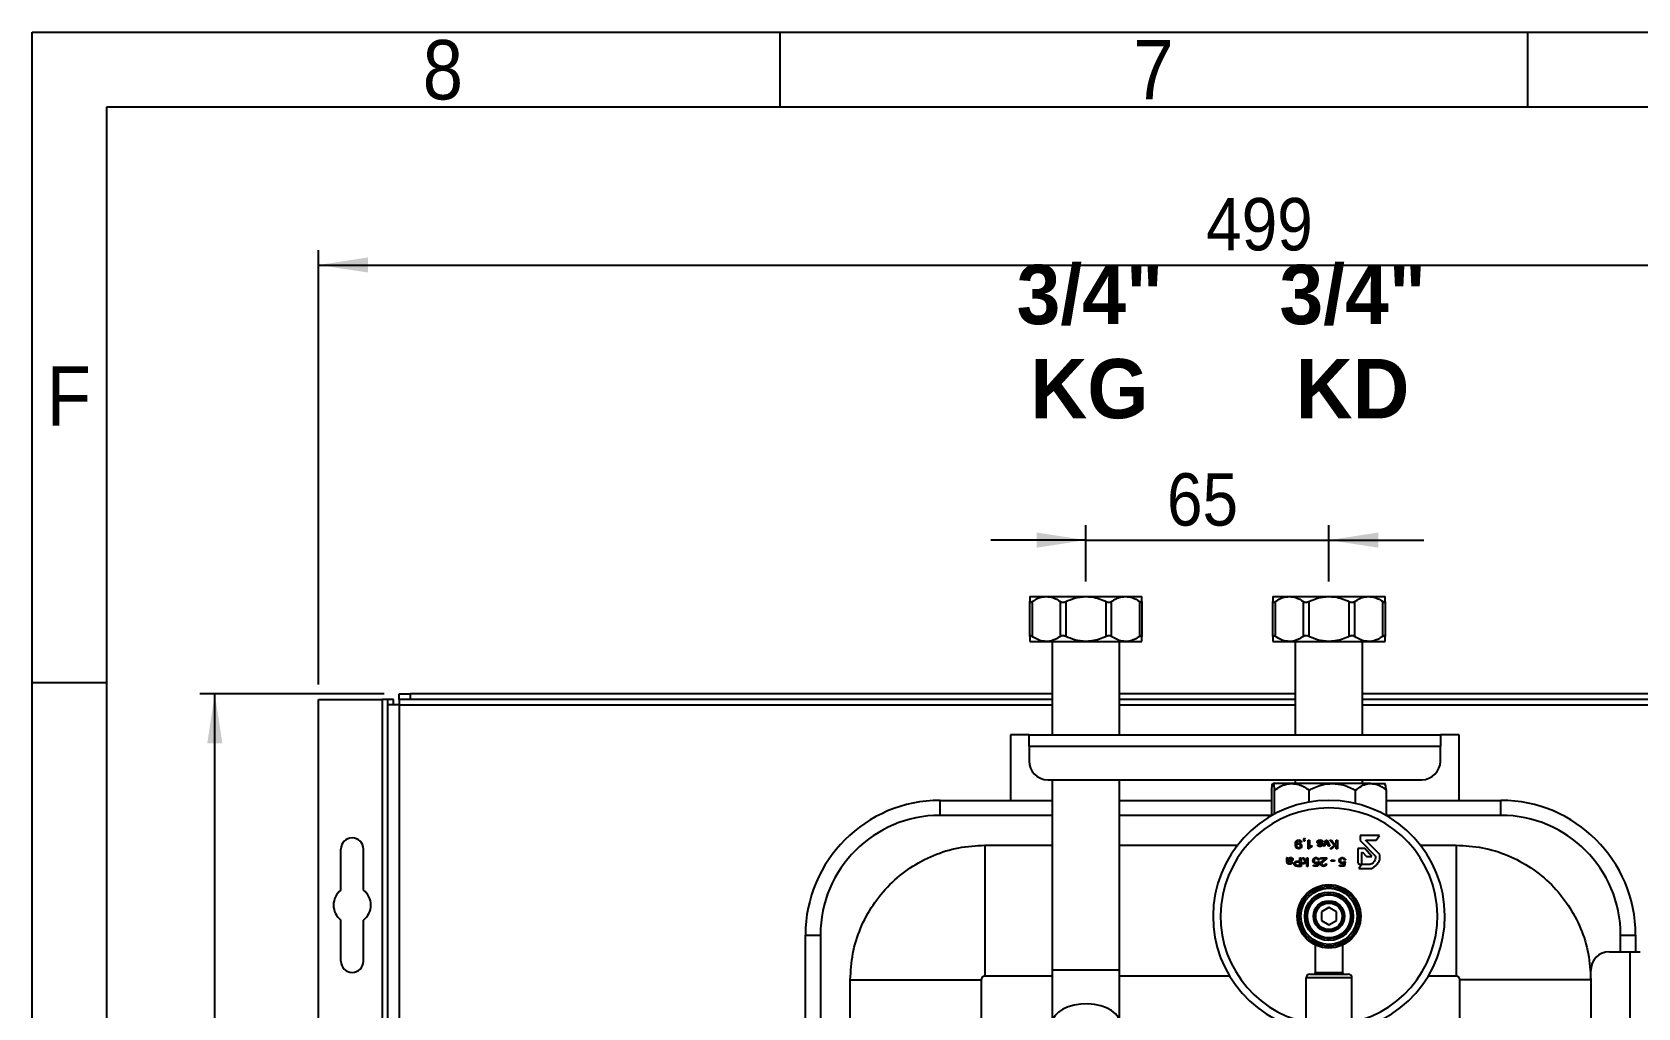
# Model space of a CAD drawing. Extents: x 150 to 4150, y 50 to 2920.
# Drawn here: x 150 to 1224, y 2268 to 2920 of the extents above; entities that cross this region are included whole.
import ezdxf

# ---------------------------------------------------------------- set-up
doc = ezdxf.new("R2010")
doc.units = 0
doc.header["$LTSCALE"] = 10
doc.linetypes.add('SLD-KATı', pattern=[0])
doc.layers.get('0').update_dxf_attribs({"linetype": 'CONTINUOUS'})
doc.styles.add('SLDTEXTSTYLE0', font='ARIALBD.TTF', dxfattribs={"width": 0.948})
doc.styles.add('SLDTEXTSTYLE1', font='GOTHIC.TTF', dxfattribs={"width": 0.913})
doc.dimstyles.new('SLDDIMSTYLE0', dxfattribs={"dimtxt": 35, "dimasz": 33.02, "dimexe": 0, "dimexo": 0.0625, "dimgap": 8.75, "dimtad": 1, "dimdec": 0, "dimlfac": 0.4, "dimrnd": 1e-09, "dimzin": 12, "dimtxsty": 'SLDTEXTSTYLE1', "dimsah": 1, "dimcen": 0.09, "dimazin": 3, "dimtfac": 1, "dimtdec": 0, "dimtmove": 0, "dimatfit": 3, "dimtolj": 1, "dimtzin": 12})
doc.dimstyles.new('SLDDIMSTYLE1', dxfattribs={"dimtxt": 35, "dimasz": 33.02, "dimexe": 0, "dimexo": 0.0625, "dimgap": 8.75, "dimtad": 1, "dimdec": 0, "dimlfac": 0.4, "dimrnd": 1e-09, "dimzin": 12, "dimtxsty": 'SLDTEXTSTYLE1', "dimsah": 1, "dimcen": 0.09, "dimazin": 3, "dimtfac": 1, "dimtdec": 0, "dimtofl": 0, "dimtmove": 0, "dimatfit": 3, "dimtolj": 1, "dimtzin": 12})

# ---------------------------------------------------------------- blocks, each defined once
blk = doc.blocks.new('SW_NOTE_4')
at = {"color": 0, "linetype": 'CONTINUOUS', "char_height": 39.69, "attachment_point": 2, "style": 'SLDTEXTSTYLE0'}
for s, insert in [('3/4"', (49.6, 51.2)), ('KG', (49.3, -11.8))]:
    blk.add_mtext(s, dxfattribs=dict(at, insert=insert))
blk = doc.blocks.new('SW_NOTE_5')
at = {"color": 0, "linetype": 'CONTINUOUS', "char_height": 39.69, "attachment_point": 2, "style": 'SLDTEXTSTYLE0'}
for s, insert in [('3/4"', (49.6, 51.2)), ('KD', (49.5, -11.8))]:
    blk.add_mtext(s, dxfattribs=dict(at, insert=insert))
blk = doc.blocks.new('_D_3')
at = {"color": 7, "linetype": 'SLD-KATı'}
for p, q in [((341.5, 2483.9), (341.5, 2774.3)), ((1589, 2483.9), (1589, 2774.3)), ((341.5, 2764.3), (1589, 2764.3))]:
    blk.add_line(p, q, dxfattribs=at)
for points in [[(341.5, 2764.3), (374.6, 2759.3), (374.6, 2769.4)], [(1589, 2764.3), (1556, 2769.4), (1556, 2759.3)]]:
    blk.add_solid(points, dxfattribs=at)
at = {"color": 7, "linetype": 'SLD-KATı', "insert": (934.9, 2809.1), "char_height": 35, "attachment_point": 1, "style": 'SLDTEXTSTYLE1'}
blk.add_mtext('499', dxfattribs=at)
blk = doc.blocks.new('_D_4')
at = {"color": 7, "linetype": 'SLD-KATı'}
for p, q in [((854.5, 2552.7), (854.5, 2590.4)), ((1017, 2552.7), (1017, 2590.4)), ((854.5, 2580.4), (791, 2580.4)), ((854.5, 2580.4), (1017, 2580.4)), ((1017, 2580.4), (1080.5, 2580.4))]:
    blk.add_line(p, q, dxfattribs=at)
for points in [[(854.5, 2580.4), (821.5, 2585.5), (821.5, 2575.3)], [(1017, 2580.4), (1050.1, 2575.3), (1050.1, 2585.5)]]:
    blk.add_solid(points, dxfattribs=at)
at = {"color": 7, "linetype": 'SLD-KATı', "insert": (908.7, 2625.1), "char_height": 35, "attachment_point": 1, "style": 'SLDTEXTSTYLE1'}
blk.add_mtext('65', dxfattribs=at)
blk = doc.blocks.new('_D_5')
at = {"color": 7, "linetype": 'SLD-KATı'}
for p, q in [((385.3, 2477.7), (262.1, 2477.7)), ((272.1, 981.4), (272.1, 2477.7)), ((381.7, 981.4), (262.1, 981.4))]:
    blk.add_line(p, q, dxfattribs=at)
for points in [[(272.1, 2477.7), (267.1, 2444.6), (277.2, 2444.6)], [(272.1, 981.4), (277.2, 1014.4), (267.1, 1014.4)]]:
    blk.add_solid(points, dxfattribs=at)
at = {"color": 7, "linetype": 'SLD-KATı', "insert": (227.4, 1750.7), "char_height": 35, "attachment_point": 1, "rotation": 90, "style": 'SLDTEXTSTYLE1'}
blk.add_mtext('599', dxfattribs=at)

msp = doc.modelspace()

# ---------------------------------------------------------------- linework, layer by layer
at = {"color": 7, "linetype": 'SLD-KATı'}
for p, q in [((150, 50), (150, 2920)), ((150, 2920), (4150, 2920)), ((650, 2870), (650, 2920)), ((1150, 2870), (1150, 2920)), ((200, 100), (200, 2870)), ((200, 2870), (4100, 2870)), ((817, 2542.7), (828, 2542.7)), ((817, 2516), (817, 2539.3)), ((818.5, 2539.3), (818.5, 2516)), ((828, 2542.7), (854.5, 2542.7)), ((837.5, 2516), (837.5, 2539.3)), ((841.1, 2539.3), (841.1, 2516)), ((854.5, 2542.7), (881, 2542.7)), ((868, 2516), (868, 2539.3)), ((871.5, 2539.3), (871.5, 2516)), ((881, 2542.7), (892, 2542.7)), ((890.6, 2516), (890.6, 2539.3)), ((892, 2539.3), (892, 2516)), ((979.5, 2542.7), (990.5, 2542.7)), ((979.5, 2516), (979.5, 2539.3)), ((981, 2539.3), (981, 2516)), ((990.5, 2542.7), (1017, 2542.7)), ((1000, 2516), (1000, 2539.3)), ((1003.6, 2539.3), (1003.6, 2516)), ((1017, 2542.7), (1043.5, 2542.7)), ((1030.5, 2516), (1030.5, 2539.3)), ((1034, 2539.3), (1034, 2516)), ((1043.5, 2542.7), (1054.5, 2542.7)), ((1053.1, 2516), (1053.1, 2539.3)), ((1054.5, 2539.3), (1054.5, 2516)), ((817, 2512.7), (828, 2512.7)), ((828, 2512.7), (854.5, 2512.7)), ((832, 2512.7), (832, 2450.2)), ((854.5, 2512.7), (881, 2512.7)), ((877, 2450.2), (877, 2512.7)), ((881, 2512.7), (892, 2512.7)), ((979.5, 2512.7), (990.5, 2512.7)), ((990.5, 2512.7), (1017, 2512.7)), ((994.5, 2512.7), (994.5, 2450.2)), ((1017, 2512.7), (1043.5, 2512.7)), ((1039.5, 2450.2), (1039.5, 2512.7)), ((1043.5, 2512.7), (1054.5, 2512.7)), ((200, 2485), (150, 2485)), ((341.5, 985.3), (341.5, 2473.9)), ((341.5, 2473.9), (384, 2473.9)), ((384, 2473.9), (384, 985.3)), ((387.8, 2473.9), (384, 2473.9)), ((387.8, 2470.2), (387.8, 2473.9)), ((391.5, 2473.9), (387.8, 2473.9)), ((387.8, 2193.7), (387.8, 2470.2)), ((395.3, 2470.2), (387.8, 2470.2)), ((391.5, 2470.2), (391.5, 2473.9)), ((395.3, 2473.9), (395.3, 2477.7)), ((395.3, 2477.7), (402.8, 2477.7)), ((402.8, 2473.9), (395.3, 2473.9)), ((395.3, 2473.9), (395.3, 2470.2)), ((402.8, 2477.7), (402.8, 2473.9)), ((832, 2477.7), (402.8, 2477.7)), ((832, 2473.9), (402.8, 2473.9)), ((994.5, 2477.7), (877, 2477.7)), ((994.5, 2473.9), (877, 2473.9)), ((1527.8, 2477.7), (1039.5, 2477.7)), ((1527.8, 2473.9), (1039.5, 2473.9)), ((816.5, 2450.2), (804, 2450.2)), ((804, 2450.2), (804, 2406.4)), ((816.5, 2442.7), (816.5, 2450.2)), ((816.5, 2450.2), (1091.5, 2450.2)), ((1091.5, 2450.2), (1091.5, 2442.7)), ((1104, 2450.2), (1091.5, 2450.2)), ((1104, 2406.4), (1104, 2450.2)), ((816.5, 2442.7), (816.5, 2432.7)), ((816.5, 2442.7), (1091.5, 2442.7)), ((1091.5, 2432.7), (1091.5, 2442.7)), ((829, 2420.2), (1079, 2420.2)), ((832, 2420.2), (832, 2292.9)), ((877, 2292.9), (877, 2420.2)), ((992.2, 2417.7), (979.6, 2417.7)), ((1019.3, 2417.7), (992.2, 2417.7)), ((994.5, 2420.2), (994.5, 2417.7)), ((1045.1, 2417.7), (1019.3, 2417.7)), ((1039.5, 2417.7), (1039.5, 2420.2)), ((1045.1, 2417.7), (1054.5, 2417.7)), ((757, 2396.4), (757, 2406.4)), ((757, 2406.4), (832, 2406.4)), ((877, 2406.4), (978.7, 2406.4)), ((978.7, 2396.2), (978.7, 2413.3)), ((980.5, 2397.3), (980.5, 2413.3)), ((1003.8, 2405.3), (1003.8, 2413.3)), ((1034.8, 2404.4), (1034.8, 2413.3)), ((1055.4, 2396.2), (1055.4, 2413.3)), ((1055.4, 2406.4), (1132, 2406.4)), ((1132, 2396.4), (1132, 2406.4)), ((356.5, 2346.4), (356.5, 2373.9)), ((371.5, 2346.4), (371.5, 2373.9)), ((787, 2376.4), (832, 2376.4)), ((877, 2376.4), (956.3, 2376.4)), ((998.7, 2378.5), (997.9, 2378.4)), ((1000.1, 2379.1), (1000.1, 2379.9)), ((1000.8, 2379.1), (1000.1, 2379.1)), ((1000.4, 2379.9), (1000.8, 2379.9)), ((1000.6, 2381.1), (1000.8, 2380.8)), ((1000.8, 2379.9), (1000.8, 2379.1)), ((1003.2, 2379.9), (1003.9, 2379.9)), ((1003.2, 2374.1), (1003.2, 2379.9)), ((1003.7, 2374.1), (1003.2, 2374.1)), ((1003.9, 2379.9), (1003.9, 2375.4)), ((1005.5, 2376.2), (1005.5, 2375.5)), ((1009.4, 2376.8), (1010.1, 2376.8)), ((1013, 2378.5), (1012.2, 2378.5)), ((1013.3, 2375.7), (1015, 2379.9)), ((1014.1, 2375.7), (1013.3, 2375.7)), ((1015.1, 2378.2), (1014.1, 2375.7)), ((1015, 2379.9), (1015.8, 2379.9)), ((1016.8, 2375.7), (1015.7, 2378.2)), ((1015.8, 2379.9), (1017.5, 2375.7)), ((1017.5, 2375.7), (1016.8, 2375.7)), ((1017.5, 2379.9), (1018.6, 2379.9)), ((1020.4, 2376.5), (1017.5, 2379.9)), ((1017.7, 2374.1), (1020.4, 2376.5)), ((1018.9, 2374.1), (1017.7, 2374.1)), ((1018.6, 2379.9), (1020.9, 2377)), ((1021.9, 2376.8), (1018.9, 2374.1)), ((1020.9, 2377), (1021.9, 2377.9)), ((1021.9, 2379.9), (1022.7, 2379.9)), ((1021.9, 2377.9), (1021.9, 2379.9)), ((1021.9, 2374.1), (1021.9, 2376.8)), ((1022.7, 2374.1), (1021.9, 2374.1)), ((1022.7, 2379.9), (1022.7, 2374.1)), ((1041, 2374.3), (1036.3, 2374.3)), ((1036.3, 2374.3), (1036.3, 2364.4)), ((1050.8, 2383), (1037.8, 2383)), ((1037.8, 2383), (1037.8, 2379.6)), ((1037.8, 2379.6), (1048.2, 2369.1)), ((1045.7, 2368.9), (1041, 2374.3)), ((1041.6, 2379.5), (1041.6, 2379.8)), ((1041.6, 2379.8), (1048.5, 2379.8)), ((1050.9, 2370.2), (1041.6, 2379.5)), ((1048.5, 2379.8), (1050.8, 2383)), ((1078, 2376.4), (1102, 2376.4)), ((988.7, 2368.1), (989.5, 2368.1)), ((988.9, 2365.4), (988.9, 2366.3)), ((989.8, 2366.3), (989.8, 2366.1)), ((992.1, 2365.2), (992.8, 2365.1)), ((996, 2365.7), (997.5, 2365.7)), ((997.5, 2365.1), (996, 2365.1)), ((996, 2363), (997.5, 2363)), ((998.4, 2362.3), (996.1, 2362.3)), ((997.5, 2368.1), (998.4, 2368.1)), ((997.5, 2365.7), (997.5, 2368.1)), ((997.5, 2363), (997.5, 2365.1)), ((998.4, 2368.1), (998.4, 2362.3)), ((999.2, 2368.1), (1000.1, 2368.1)), ((1001, 2365.5), (999.2, 2368.1)), ((999.2, 2363.9), (1001, 2365.5)), ((1000.3, 2363.9), (999.2, 2363.9)), ((1000.1, 2368.1), (1001.6, 2366)), ((1002.1, 2365.5), (1000.3, 2363.9)), ((1001.6, 2366), (1002.1, 2366.5)), ((1002.1, 2368.1), (1002.9, 2368.1)), ((1002.1, 2366.5), (1002.1, 2368.1)), ((1002.1, 2362.3), (1002.1, 2365.5)), ((1002.9, 2362.3), (1002.1, 2362.3)), ((1002.9, 2368.1), (1002.9, 2362.3)), ((1006.6, 2363.2), (1009.1, 2363.2)), ((1006.6, 2362.4), (1006.6, 2363.2)), ((1009.7, 2362.4), (1006.6, 2362.4)), ((1009.1, 2363.2), (1009.5, 2364.7)), ((1009.6, 2365.5), (1010.4, 2365.4)), ((1010.4, 2366.6), (1009.7, 2366.5)), ((1010.4, 2365.4), (1009.7, 2362.4)), ((1011.3, 2368.1), (1015.5, 2368.1)), ((1011.3, 2367.4), (1011.3, 2368.1)), ((1014.5, 2367.4), (1011.3, 2367.4)), ((1014.7, 2364), (1015.4, 2364)), ((1018.4, 2366.4), (1020.7, 2366.4)), ((1018.4, 2365.7), (1018.4, 2366.4)), ((1020.7, 2365.7), (1018.4, 2365.7)), ((1020.7, 2366.4), (1020.7, 2365.7)), ((1024.1, 2363.2), (1026.7, 2363.2)), ((1024.1, 2362.4), (1024.1, 2363.2)), ((1027.3, 2362.4), (1024.1, 2362.4)), ((1026.7, 2363.2), (1027, 2364.7)), ((1027.2, 2365.5), (1027.9, 2365.4)), ((1028, 2366.6), (1027.3, 2366.5)), ((1027.9, 2365.4), (1027.3, 2362.4)), ((1036.3, 2364.4), (1038.6, 2363.1)), ((1038.6, 2363.1), (1036.9, 2360.9)), ((1038.9, 2371.5), (1039.4, 2371.8)), ((1038.9, 2363.5), (1038.9, 2371.5)), ((1044.4, 2363.5), (1038.9, 2363.5)), ((1039.4, 2371.8), (1042.2, 2368.9)), ((1042.2, 2368.9), (1045.7, 2368.9)), ((1045.6, 2364), (1044.4, 2363.5)), ((1046.5, 2364.7), (1045.6, 2364)), ((1047.2, 2365.6), (1046.5, 2364.7)), ((1046.8, 2361.7), (1047.3, 2362)), ((1047.9, 2366.9), (1047.2, 2365.6)), ((1047.3, 2362), (1048.8, 2363.2)), ((1048.2, 2368), (1047.9, 2366.9)), ((1048.2, 2369.1), (1048.2, 2368)), ((1048.8, 2363.2), (1049.3, 2363.9)), ((1049.3, 2363.9), (1049.7, 2364.3)), ((1049.7, 2364.3), (1050.1, 2365)), ((1050.1, 2365), (1050.5, 2365.7)), ((1050.5, 2365.7), (1050.9, 2366.7)), ((1050.9, 2366.7), (1050.9, 2370.2)), ((1036.9, 2360.9), (1045.4, 2360.9)), ((1045.4, 2360.9), (1045.9, 2361.2)), ((1045.9, 2361.2), (1046.3, 2361.4)), ((1046.3, 2361.4), (1046.8, 2361.7)), ((1017, 2334.8), (1012, 2331.8)), ((1012, 2331.8), (1012, 2326)), ((1022.1, 2331.8), (1017, 2334.8)), ((1022.1, 2326), (1022.1, 2331.8)), ((356.5, 2298.9), (356.5, 2326.4)), ((371.5, 2298.9), (371.5, 2326.4)), ((1012, 2326), (1017, 2323.1)), ((1017, 2323.1), (1022.1, 2326)), ((667, 2316.4), (677, 2316.4)), ((667, 2256.4), (667, 2316.4)), ((1007.9, 2291.4), (1007.9, 2309.7)), ((1026.2, 2291.4), (1026.2, 2309.7)), ((1212, 2316.4), (1222, 2316.4)), ((1222, 2316.4), (1222, 2305.2)), ((1204.5, 2305.2), (1218.3, 2305.2)), ((1218.3, 2255.2), (1218.3, 2305.2)), ((1218.3, 2305.2), (1225, 2305.2)), ((832, 2292.9), (832, 2257.6)), ((877, 2257.6), (877, 2292.9)), ((1032.4, 2287.7), (1001.7, 2287.7)), ((1001.7, 2253), (1001.7, 2287.7)), ((1004.2, 2290.2), (1029.9, 2290.2)), ((1007.9, 2291.4), (1026.2, 2291.4)), ((1032.4, 2253), (1032.4, 2287.7)), ((1192, 2286.9), (1192, 2292.7)), ((697, 2167.8), (697, 2286.4)), ((1192, 2286.4), (1192, 2165.2))]:
    msp.add_line(p, q, dxfattribs=at)
at = {"color": 8, "linetype": 'SLD-KATı'}
for p, q in [((395.3, 2470.2), (832, 2470.2)), ((395.3, 2470.2), (395.3, 2203.5)), ((877, 2470.2), (994.5, 2470.2)), ((1039.5, 2470.2), (1535.3, 2470.2)), ((832, 2396.4), (757, 2396.4)), ((978.7, 2396.4), (877, 2396.4)), ((1132, 2396.4), (1055.4, 2396.4)), ((677, 2316.4), (677, 2256.4)), ((1018, 2314.1), (1018, 2313.9)), ((1212, 2305.2), (1212, 2316.4)), ((832, 2288.9), (787, 2288.9)), ((877, 2292.9), (832, 2292.9)), ((950.8, 2288.9), (877, 2288.9)), ((1102, 2288.9), (1083.1, 2288.9)), ((784.5, 2286.4), (784.5, 2166.2)), ((1104.5, 2166.5), (1104.5, 2286.4))]:
    msp.add_line(p, q, dxfattribs=at)
at = {"color": 8, "linetype": 'SLD-KATı', "flags": 128}
msp.add_lwpolyline([(877, 2257.6), (876.9, 2258.9), (876, 2261.4), (874.2, 2263.8), (871.6, 2265.9), (868.3, 2267.7), (864.4, 2269), (860.2, 2269.9), (855.7, 2270.3), (851.1, 2270.2), (846.7, 2269.5), (842.6, 2268.4), (839, 2266.8), (836.1, 2264.9), (833.9, 2262.6), (832.5, 2260.2), (832, 2257.6), (832, 2257.6)], dxfattribs=at)
at = {"color": 7, "linetype": 'SLD-KATı'}
for radius in [21.2, 20, 18.8, 16.2, 15, 14.9, 14.4, 10.4, 9.88, 9.38, 8.88]:
    msp.add_circle((1017, 2328.9), radius, dxfattribs=at)
for centre, radius, start, end in [((829, 2432.7), 12.5, 180, 270), ((1079, 2432.7), 12.5, 270, 0), ((757, 2316.4), 90, 90, 180), ((1017, 2328.9), 77.5, 281.4427, 258.5573), ((1132, 2316.4), 90, 0, 90), ((757, 2316.4), 80, 90, 180), ((1017, 2328.9), 72.5, 282.2436, 257.7564), ((1132, 2316.4), 80, 0, 90), ((364, 2373.9), 7.5, 0, 180), ((364, 2336.4), 12.5, 126.8699, 233.1301), ((364, 2336.4), 12.5, 306.8699, 53.1301), ((364, 2298.9), 7.5, 180, 0), ((1204.5, 2292.7), 12.5, 90, 180), ((1004.2, 2287.7), 2.5, 90, 180), ((1006.7, 2291.4), 1.25, 270, 0), ((1027.4, 2291.4), 1.25, 180, 270), ((1029.9, 2287.7), 2.5, 0, 90)]:
    msp.add_arc(centre, radius, start, end, dxfattribs=at)
for points, knots in [([(817, 2542.7), (817, 2542.5), (817, 2542.1), (817, 2540.2), (817, 2539.3)], [0, 0, 0, 0, 0.551008, 1, 1, 1, 1]), ([(817, 2539.3), (817.1, 2539.2), (817.1, 2538.9), (817.5, 2538.8), (818, 2539), (818.3, 2539.2), (818.5, 2539.3)], [0, 0, 0, 0, 0.280698, 0.562821, 0.825749, 1, 1, 1, 1]), ([(818.5, 2539.3), (819.7, 2540), (822, 2541.5), (825.2, 2542.5), (827.3, 2542.6), (828, 2542.7)], [0, 0, 0, 0, 0.382413, 0.774653, 1, 1, 1, 1]), ([(828, 2542.7), (829.5, 2542.5), (832.8, 2542.2), (835.8, 2540.4), (837.5, 2539.3)], [0, 0, 0, 0, 0.444647, 1, 1, 1, 1]), ([(837.5, 2539.3), (837.8, 2539.2), (838.3, 2538.9), (839.4, 2538.8), (840.3, 2539), (840.9, 2539.2), (841.1, 2539.3)], [0, 0, 0, 0, 0.2807001, 0.5628258, 0.8257634, 1, 1, 1, 1]), ([(841.1, 2539.3), (843, 2540.2), (847.3, 2542.1), (852, 2542.5), (854.5, 2542.7)], [0, 0, 0, 0, 0.448989, 1, 1, 1, 1]), ([(854.5, 2542.7), (855.4, 2542.6), (858, 2542.6), (862.3, 2541.7), (865.8, 2540.4), (867.7, 2539.5), (868, 2539.3)], [0, 0, 0, 0, 0.191125, 0.553706, 0.926736, 1, 1, 1, 1]), ([(868, 2539.3), (868.3, 2539.2), (869.1, 2538.9), (870.1, 2538.8), (871, 2539), (871.4, 2539.2), (871.5, 2539.3)], [0, 0, 0, 0, 0.280687, 0.562824, 0.825744, 1, 1, 1, 1]), ([(871.5, 2539.3), (872.7, 2540), (875, 2541.5), (878.3, 2542.5), (880.3, 2542.6), (881, 2542.7)], [0, 0, 0, 0, 0.382407, 0.774649, 1, 1, 1, 1]), ([(881, 2542.7), (882.5, 2542.5), (885.8, 2542.2), (888.9, 2540.4), (890.6, 2539.3)], [0, 0, 0, 0, 0.444642, 1, 1, 1, 1]), ([(890.6, 2539.3), (890.8, 2539.2), (891.3, 2538.9), (891.8, 2538.8), (892, 2539), (892, 2539.2), (892, 2539.3)], [0, 0, 0, 0, 0.280688, 0.562848, 0.825756, 1, 1, 1, 1]), ([(892, 2539.3), (892, 2540.2), (892, 2542.1), (892, 2542.5), (892, 2542.7)], [0, 0, 0, 0, 0.448992, 1, 1, 1, 1]), ([(979.5, 2542.7), (979.5, 2542.5), (979.5, 2542.1), (979.5, 2540.2), (979.5, 2539.3)], [0, 0, 0, 0, 0.551008, 1, 1, 1, 1]), ([(979.5, 2539.3), (979.6, 2539.2), (979.6, 2538.9), (980, 2538.8), (980.5, 2539), (980.8, 2539.2), (981, 2539.3)], [0, 0, 0, 0, 0.280698, 0.562822, 0.825744, 1, 1, 1, 1]), ([(981, 2539.3), (982.2, 2540), (984.5, 2541.5), (987.7, 2542.5), (989.8, 2542.6), (990.5, 2542.7)], [0, 0, 0, 0, 0.382414, 0.774654, 1, 1, 1, 1]), ([(990.5, 2542.7), (992, 2542.5), (995.3, 2542.2), (998.3, 2540.4), (1000, 2539.3)], [0, 0, 0, 0, 0.444645, 1, 1, 1, 1]), ([(1000, 2539.3), (1000.3, 2539.2), (1000.8, 2538.9), (1001.9, 2538.8), (1002.8, 2539), (1003.4, 2539.2), (1003.6, 2539.3)], [0, 0, 0, 0, 0.280685, 0.562825, 0.825751, 1, 1, 1, 1]), ([(1003.6, 2539.3), (1005.5, 2540.2), (1009.8, 2542.1), (1014.5, 2542.5), (1017, 2542.7)], [0, 0, 0, 0, 0.448992, 1, 1, 1, 1]), ([(1017, 2542.7), (1017.9, 2542.6), (1020.5, 2542.6), (1024.8, 2541.7), (1028.3, 2540.4), (1030.2, 2539.5), (1030.5, 2539.3)], [0, 0, 0, 0, 0.191128, 0.553706, 0.926734, 1, 1, 1, 1]), ([(1030.5, 2539.3), (1030.8, 2539.2), (1031.6, 2538.9), (1032.6, 2538.8), (1033.5, 2539), (1033.9, 2539.2), (1034, 2539.3)], [0, 0, 0, 0, 0.280691, 0.562841, 0.825764, 1, 1, 1, 1]), ([(1034, 2539.3), (1035.2, 2540), (1037.5, 2541.5), (1040.8, 2542.5), (1042.8, 2542.6), (1043.5, 2542.7)], [0, 0, 0, 0, 0.382411, 0.774648, 1, 1, 1, 1]), ([(1043.5, 2542.7), (1045, 2542.5), (1048.3, 2542.2), (1051.4, 2540.4), (1053.1, 2539.3)], [0, 0, 0, 0, 0.444641, 1, 1, 1, 1]), ([(1053.1, 2539.3), (1053.3, 2539.2), (1053.8, 2538.9), (1054.3, 2538.8), (1054.5, 2539), (1054.5, 2539.2), (1054.5, 2539.3)], [0, 0, 0, 0, 0.280693, 0.562815, 0.825756, 1, 1, 1, 1]), ([(1054.5, 2539.3), (1054.5, 2540.2), (1054.5, 2542.1), (1054.5, 2542.5), (1054.5, 2542.7)], [0, 0, 0, 0, 0.448992, 1, 1, 1, 1]), ([(818.5, 2516), (818.3, 2516.2), (817.8, 2516.5), (817.3, 2516.5), (817.1, 2516.3), (817, 2516.1), (817, 2516)], [0, 0, 0, 0, 0.280691, 0.562847, 0.825752, 1, 1, 1, 1]), ([(817, 2516), (817, 2515.2), (817, 2513.3), (817, 2512.9), (817, 2512.7)], [0, 0, 0, 0, 0.448992, 1, 1, 1, 1]), ([(828, 2512.7), (826.5, 2512.8), (823.2, 2513.1), (820.2, 2515), (818.5, 2516)], [0, 0, 0, 0, 0.444643, 1, 1, 1, 1]), ([(837.5, 2516), (836.4, 2515.3), (834, 2513.9), (830.8, 2512.8), (828.8, 2512.7), (828, 2512.7)], [0, 0, 0, 0, 0.382407, 0.774649, 1, 1, 1, 1]), ([(841.1, 2516), (840.7, 2516.2), (840, 2516.5), (838.9, 2516.5), (838.1, 2516.3), (837.7, 2516.1), (837.5, 2516)], [0, 0, 0, 0, 0.28069, 0.562823, 0.825739, 1, 1, 1, 1]), ([(854.5, 2512.7), (852, 2512.9), (847.3, 2513.3), (843, 2515.2), (841.1, 2516)], [0, 0, 0, 0, 0.551011, 1, 1, 1, 1]), ([(868, 2516), (867.7, 2515.9), (865.8, 2515), (862.3, 2513.7), (858, 2512.8), (855.4, 2512.7), (854.5, 2512.7)], [0, 0, 0, 0, 0.073262, 0.436543, 0.808873, 1, 1, 1, 1]), ([(871.5, 2516), (871.3, 2516.2), (870.7, 2516.5), (869.7, 2516.5), (868.8, 2516.3), (868.2, 2516.1), (868, 2516)], [0, 0, 0, 0, 0.280703, 0.562825, 0.825759, 1, 1, 1, 1]), ([(881, 2512.7), (879.6, 2512.8), (876.3, 2513.1), (873.2, 2515), (871.5, 2516)], [0, 0, 0, 0, 0.444648, 1, 1, 1, 1]), ([(890.6, 2516), (889.4, 2515.3), (887.1, 2513.9), (883.8, 2512.8), (881.8, 2512.7), (881, 2512.7)], [0, 0, 0, 0, 0.382413, 0.774653, 1, 1, 1, 1]), ([(892, 2516), (892, 2516.2), (892, 2516.5), (891.6, 2516.5), (891.1, 2516.3), (890.7, 2516.1), (890.6, 2516)], [0, 0, 0, 0, 0.280701, 0.56282, 0.825744, 1, 1, 1, 1]), ([(892, 2512.7), (892, 2512.9), (892, 2513.3), (892, 2515.2), (892, 2516)], [0, 0, 0, 0, 0.551008, 1, 1, 1, 1]), ([(981, 2516), (980.8, 2516.2), (980.3, 2516.5), (979.8, 2516.5), (979.6, 2516.3), (979.5, 2516.1), (979.5, 2516)], [0, 0, 0, 0, 0.280699, 0.562816, 0.825753, 1, 1, 1, 1]), ([(979.5, 2516), (979.5, 2515.2), (979.5, 2513.3), (979.5, 2512.9), (979.5, 2512.7)], [0, 0, 0, 0, 0.448992, 1, 1, 1, 1]), ([(990.5, 2512.7), (989, 2512.8), (985.7, 2513.1), (982.7, 2515), (981, 2516)], [0, 0, 0, 0, 0.444643, 1, 1, 1, 1]), ([(1000, 2516), (998.9, 2515.3), (996.5, 2513.9), (993.3, 2512.8), (991.3, 2512.7), (990.5, 2512.7)], [0, 0, 0, 0, 0.382412, 0.774649, 1, 1, 1, 1]), ([(1003.6, 2516), (1003.2, 2516.2), (1002.5, 2516.5), (1001.4, 2516.5), (1000.6, 2516.3), (1000.2, 2516.1), (1000, 2516)], [0, 0, 0, 0, 0.280695, 0.562843, 0.825764, 1, 1, 1, 1]), ([(1017, 2512.7), (1014.5, 2512.9), (1009.8, 2513.3), (1005.5, 2515.2), (1003.6, 2516)], [0, 0, 0, 0, 0.551008, 1, 1, 1, 1]), ([(1030.5, 2516), (1030.2, 2515.9), (1028.3, 2515), (1024.8, 2513.7), (1020.5, 2512.8), (1017.9, 2512.7), (1017, 2512.7)], [0, 0, 0, 0, 0.073265, 0.436543, 0.80887, 1, 1, 1, 1]), ([(1034, 2516), (1033.8, 2516.2), (1033.2, 2516.5), (1032.2, 2516.5), (1031.3, 2516.3), (1030.7, 2516.1), (1030.5, 2516)], [0, 0, 0, 0, 0.280692, 0.562827, 0.825748, 1, 1, 1, 1]), ([(1043.5, 2512.7), (1042.1, 2512.8), (1038.8, 2513.1), (1035.7, 2515), (1034, 2516)], [0, 0, 0, 0, 0.444647, 1, 1, 1, 1]), ([(1053.1, 2516), (1051.9, 2515.3), (1049.6, 2513.9), (1046.3, 2512.8), (1044.3, 2512.7), (1043.5, 2512.7)], [0, 0, 0, 0, 0.382415, 0.7746546, 1, 1, 1, 1]), ([(1054.5, 2516), (1054.5, 2516.2), (1054.5, 2516.5), (1054.1, 2516.5), (1053.6, 2516.3), (1053.2, 2516.1), (1053.1, 2516)], [0, 0, 0, 0, 0.280701, 0.56282, 0.825745, 1, 1, 1, 1]), ([(1054.5, 2512.7), (1054.5, 2512.9), (1054.5, 2513.3), (1054.5, 2515.2), (1054.5, 2516)], [0, 0, 0, 0, 0.551008, 1, 1, 1, 1]), ([(978.7, 2413.3), (978.7, 2413.8), (978.9, 2415.1), (979.1, 2416.7), (979.4, 2417.6), (979.5, 2417.6), (979.6, 2417.7)], [0, 0, 0, 0, 0.205616, 0.517013, 0.836166, 1, 1, 1, 1]), ([(979.6, 2417.7), (979.8, 2417.4), (980.1, 2417), (980.4, 2414.5), (980.5, 2413.3)], [0, 0, 0, 0, 0.472496, 1, 1, 1, 1]), ([(980.5, 2413.3), (982, 2414.2), (984.9, 2416.2), (988.9, 2417.5), (991.4, 2417.6), (992.2, 2417.7)], [0, 0, 0, 0, 0.396747, 0.806751, 1, 1, 1, 1]), ([(992.2, 2417.7), (993.7, 2417.5), (997.8, 2417.2), (1001.5, 2414.7), (1003.8, 2413.3)], [0, 0, 0, 0, 0.381423, 1, 1, 1, 1]), ([(1003.8, 2413.3), (1004.8, 2413.8), (1007.3, 2415.1), (1011.5, 2416.7), (1015.8, 2417.6), (1018.4, 2417.6), (1019.3, 2417.7)], [0, 0, 0, 0, 0.205613, 0.517013, 0.836166, 1, 1, 1, 1]), ([(1019.3, 2417.7), (1021.9, 2417.4), (1027.3, 2417), (1032.2, 2414.5), (1034.8, 2413.3)], [0, 0, 0, 0, 0.4724911, 1, 1, 1, 1]), ([(1034.8, 2413.3), (1036.1, 2414.2), (1038.7, 2416.2), (1042.2, 2417.5), (1044.4, 2417.6), (1045.1, 2417.7)], [0, 0, 0, 0, 0.396747, 0.806753, 1, 1, 1, 1]), ([(1045.1, 2417.7), (1046.5, 2417.5), (1050.1, 2417.2), (1053.4, 2414.7), (1055.4, 2413.3)], [0, 0, 0, 0, 0.381423, 1, 1, 1, 1]), ([(1055.4, 2413.3), (1055.2, 2414.5), (1054.9, 2417), (1054.6, 2417.4), (1054.5, 2417.7)], [0, 0, 0, 0, 0.527504, 1, 1, 1, 1]), ([(697, 2286.4), (697.4, 2292.3), (698, 2304.1), (703.4, 2321.1), (711.7, 2336.7), (723, 2350.5), (736.7, 2361.7), (752.4, 2370.1), (769.4, 2375.4), (781.1, 2376.1), (787, 2376.4)], [0, 0, 0, 0, 0.1249999, 0.25, 0.375, 0.4999999, 0.6250002, 0.75, 0.8750001, 1, 1, 1, 1]), ([(787, 2376.4), (787, 2376.1), (787, 2375.7), (787, 2373.1), (787, 2370.3), (787, 2366.7), (787, 2362.2), (787, 2356.9), (787, 2348.6), (787, 2336.8), (787, 2321.3), (787, 2305.1), (787, 2294.2), (787, 2288.9)], [0, 0, 0, 0, 0.096753, 0.148496, 0.202783, 0.259813, 0.319678, 0.382327, 0.447558, 0.584051, 0.725063, 0.86536, 1, 1, 1, 1]), ([(994.6, 2376.9), (994.6, 2377.3), (994.6, 2378.1), (995, 2379.2), (995.9, 2379.9), (996.5, 2379.9), (996.9, 2380)], [0, 0, 0, 0, 0.28141, 0.560729, 0.780047, 1, 1, 1, 1]), ([(996.7, 2374.1), (996.5, 2374.1), (996, 2374.2), (995.3, 2374.5), (994.6, 2375.4), (994.6, 2376.3), (994.6, 2376.9)], [0, 0, 0, 0, 0.1871696, 0.3741921, 0.5610813, 1, 1, 1, 1]), ([(996.8, 2379.3), (996.6, 2379.3), (996.2, 2379.2), (995.8, 2378.9), (995.4, 2378.4), (995.4, 2377.7), (995.3, 2377.3)], [0, 0, 0, 0, 0.249676, 0.375247, 0.500749, 1, 1, 1, 1]), ([(995.3, 2377.1), (995.6, 2377.4), (996, 2377.8), (996.6, 2377.9), (996.8, 2377.9)], [0, 0, 0, 0, 0.558574, 1, 1, 1, 1]), ([(995.3, 2377.3), (995.3, 2377.2), (995.3, 2377.2), (995.3, 2377.1), (995.3, 2377.1)], [0, 0, 0, 0, 0.560238, 1, 1, 1, 1]), ([(996.6, 2377.2), (996.4, 2377.2), (996.1, 2377.2), (995.6, 2376.9), (995.4, 2376.4), (995.3, 2376.2), (995.3, 2376)], [0, 0, 0, 0, 0.280384, 0.559785, 0.77951, 1, 1, 1, 1]), ([(995.3, 2376), (995.3, 2375.8), (995.4, 2375.4), (995.7, 2375), (996.2, 2374.8), (996.5, 2374.8), (996.6, 2374.8)], [0, 0, 0, 0, 0.2799377, 0.5588636, 0.779138, 1, 1, 1, 1]), ([(998, 2376.1), (998, 2376.2), (997.9, 2376.6), (997.5, 2377), (997.1, 2377.2), (996.8, 2377.2), (996.6, 2377.2)], [0, 0, 0, 0, 0.279122, 0.558314, 0.778942, 1, 1, 1, 1]), ([(996.6, 2374.8), (996.8, 2374.8), (997.2, 2374.8), (997.7, 2375.2), (997.9, 2375.6), (998, 2375.9), (998, 2376.1)], [0, 0, 0, 0, 0.280187, 0.559661, 0.779629, 1, 1, 1, 1]), ([(998.7, 2376), (998.7, 2375.7), (998.6, 2375.1), (998.1, 2374.5), (997.4, 2374.1), (997, 2374.1), (996.7, 2374.1)], [0, 0, 0, 0, 0.279813, 0.558972, 0.779335, 1, 1, 1, 1]), ([(997.9, 2378.4), (997.9, 2378.5), (997.8, 2378.8), (997.5, 2379.1), (997.2, 2379.3), (996.9, 2379.3), (996.8, 2379.3)], [0, 0, 0, 0, 0.280379, 0.558991, 0.779316, 1, 1, 1, 1]), ([(996.8, 2377.9), (997.1, 2377.8), (997.7, 2377.8), (998.3, 2377.3), (998.7, 2376.7), (998.7, 2376.2), (998.7, 2376)], [0, 0, 0, 0, 0.279841, 0.559443, 0.779464, 1, 1, 1, 1]), ([(996.9, 2380), (997.1, 2379.9), (997.6, 2379.9), (998.2, 2379.5), (998.5, 2379), (998.6, 2378.7), (998.7, 2378.5)], [0, 0, 0, 0, 0.280314, 0.55955, 0.77954, 1, 1, 1, 1]), ([(1000.1, 2379.9), (1000.1, 2380.1), (1000.1, 2380.5), (1000.3, 2380.9), (1000.5, 2381), (1000.6, 2381.1)], [0, 0, 0, 0, 0.559218, 0.779574, 1, 1, 1, 1]), ([(1000.8, 2380.8), (1000.7, 2380.7), (1000.6, 2380.6), (1000.5, 2380.3), (1000.4, 2380), (1000.4, 2379.9)], [0, 0, 0, 0, 0.27894, 0.558853, 1, 1, 1, 1]), ([(1005.5, 2375.5), (1005.1, 2375.3), (1004.4, 2375), (1003.9, 2374.4), (1003.7, 2374.1)], [0, 0, 0, 0, 0.560649, 1, 1, 1, 1]), ([(1003.9, 2375.4), (1004.2, 2375.6), (1004.7, 2375.9), (1005.2, 2376.1), (1005.5, 2376.2)], [0, 0, 0, 0, 0.559713, 1, 1, 1, 1]), ([(1009.2, 2378.6), (1009.2, 2378.8), (1009.2, 2379.1), (1009.5, 2379.5), (1010.1, 2379.9), (1010.6, 2379.9), (1011, 2380)], [0, 0, 0, 0, 0.186644, 0.373684, 0.560892, 1, 1, 1, 1]), ([(1011.1, 2377.3), (1010.6, 2377.4), (1010.1, 2377.5), (1009.6, 2377.8), (1009.3, 2378), (1009.2, 2378.3), (1009.2, 2378.5), (1009.2, 2378.6)], [0, 0, 0, 0, 0.500552, 0.625534, 0.750359, 0.875086, 1, 1, 1, 1]), ([(1011.2, 2375.6), (1011, 2375.6), (1010.5, 2375.6), (1009.9, 2375.8), (1009.5, 2376.2), (1009.4, 2376.6), (1009.4, 2376.8)], [0, 0, 0, 0, 0.280954, 0.561001, 0.779739, 1, 1, 1, 1]), ([(1011, 2379.3), (1010.8, 2379.3), (1010.4, 2379.3), (1010.1, 2379), (1009.9, 2378.9), (1009.9, 2378.7), (1009.9, 2378.7)], [0, 0, 0, 0, 0.499675, 0.749386, 0.874879, 1, 1, 1, 1]), ([(1009.9, 2378.7), (1009.9, 2378.6), (1009.9, 2378.6), (1010, 2378.4), (1010.1, 2378.4), (1010.2, 2378.3)], [0, 0, 0, 0, 0.279507, 0.559606, 1, 1, 1, 1]), ([(1010.1, 2376.8), (1010.2, 2376.7), (1010.3, 2376.5), (1010.6, 2376.3), (1011, 2376.3), (1011.1, 2376.2)], [0, 0, 0, 0, 0.278729, 0.558699, 1, 1, 1, 1]), ([(1010.2, 2378.3), (1010.4, 2378.3), (1010.6, 2378.2), (1010.9, 2378.2), (1011, 2378.1)], [0, 0, 0, 0, 0.5597682, 1, 1, 1, 1]), ([(1011, 2380), (1011.3, 2379.9), (1011.8, 2379.9), (1012.4, 2379.6), (1012.8, 2379.1), (1012.9, 2378.7), (1013, 2378.5)], [0, 0, 0, 0, 0.280824, 0.559849, 0.779594, 1, 1, 1, 1]), ([(1012.2, 2378.5), (1012.2, 2378.6), (1012.1, 2378.9), (1011.6, 2379.2), (1011.2, 2379.3), (1011, 2379.3)], [0, 0, 0, 0, 0.2797709, 0.559398, 1, 1, 1, 1]), ([(1011, 2378.1), (1011.4, 2378), (1011.9, 2377.9), (1012.5, 2377.6), (1012.7, 2377.4), (1012.9, 2377.1), (1012.9, 2376.9), (1012.9, 2376.8)], [0, 0, 0, 0, 0.500378, 0.625417, 0.750328, 0.875138, 1, 1, 1, 1]), ([(1011.7, 2377.1), (1011.6, 2377.2), (1011.4, 2377.2), (1011.2, 2377.3), (1011.1, 2377.3)], [0, 0, 0, 0, 0.559974, 1, 1, 1, 1]), ([(1011.1, 2376.2), (1011.3, 2376.3), (1011.7, 2376.3), (1012, 2376.4), (1012.1, 2376.6), (1012.1, 2376.7), (1012.1, 2376.7)], [0, 0, 0, 0, 0.500494, 0.749866, 0.875391, 1, 1, 1, 1]), ([(1012.4, 2375.9), (1012.2, 2375.8), (1011.8, 2375.6), (1011.4, 2375.6), (1011.2, 2375.6)], [0, 0, 0, 0, 0.559013, 1, 1, 1, 1]), ([(1012, 2377), (1012, 2377), (1011.9, 2377.1), (1011.8, 2377.1), (1011.7, 2377.1)], [0, 0, 0, 0, 0.559154, 1, 1, 1, 1]), ([(1012.1, 2376.7), (1012.1, 2376.8), (1012.1, 2376.9), (1012.1, 2376.9), (1012, 2377)], [0, 0, 0, 0, 0.55888, 1, 1, 1, 1]), ([(1012.9, 2376.8), (1012.9, 2376.7), (1012.9, 2376.5), (1012.7, 2376.2), (1012.5, 2376), (1012.4, 2375.9)], [0, 0, 0, 0, 0.280424, 0.560841, 1, 1, 1, 1]), ([(1015.4, 2379), (1015.4, 2378.9), (1015.3, 2378.6), (1015.2, 2378.3), (1015.1, 2378.2)], [0, 0, 0, 0, 0.560011, 1, 1, 1, 1]), ([(1015.7, 2378.2), (1015.7, 2378.3), (1015.6, 2378.6), (1015.5, 2378.9), (1015.4, 2379)], [0, 0, 0, 0, 0.560005, 1, 1, 1, 1]), ([(1102, 2376.4), (1102, 2376.1), (1102, 2375.7), (1102, 2373.1), (1102, 2370.3), (1102, 2366.7), (1102, 2362.2), (1102, 2356.9), (1102, 2348.6), (1102, 2336.8), (1102, 2321.3), (1102, 2305.1), (1102, 2294.2), (1102, 2288.9)], [0, 0, 0, 0, 0.096753, 0.148496, 0.202783, 0.259813, 0.319678, 0.382327, 0.447558, 0.584051, 0.725063, 0.86536, 1, 1, 1, 1]), ([(1102, 2376.4), (1107.9, 2376.1), (1119.7, 2375.4), (1136.7, 2370.1), (1152.4, 2361.7), (1166.1, 2350.5), (1177.4, 2336.7), (1185.7, 2321.1), (1191, 2304.1), (1191.7, 2292.3), (1192, 2286.4)], [0, 0, 0, 0, 0.125, 0.25, 0.375, 0.5, 0.625, 0.75, 0.875, 1, 1, 1, 1]), ([(988.9, 2366.3), (988.9, 2366.5), (988.9, 2366.8), (988.9, 2367.3), (988.9, 2367.7), (988.8, 2368), (988.7, 2368.1)], [0, 0, 0, 0, 0.340203, 0.560348, 0.780181, 1, 1, 1, 1]), ([(989, 2364.7), (989, 2364.9), (988.9, 2365.1), (988.9, 2365.3), (988.9, 2365.4)], [0, 0, 0, 0, 0.559712, 1, 1, 1, 1]), ([(990.7, 2363.8), (990.3, 2363.8), (989.8, 2363.9), (989.1, 2364.3), (989, 2364.6), (989, 2364.7)], [0, 0, 0, 0, 0.559865, 0.779731, 1, 1, 1, 1]), ([(989.5, 2368.1), (989.5, 2368), (989.6, 2367.9), (989.7, 2367.7), (989.7, 2367.6)], [0, 0, 0, 0, 0.559719, 1, 1, 1, 1]), ([(989.7, 2367.6), (990, 2367.8), (990.5, 2368.1), (991.1, 2368.2), (991.4, 2368.2)], [0, 0, 0, 0, 0.55993, 1, 1, 1, 1]), ([(989.9, 2366.9), (989.9, 2366.8), (989.8, 2366.6), (989.8, 2366.4), (989.8, 2366.3)], [0, 0, 0, 0, 0.558742, 1, 1, 1, 1]), ([(989.8, 2366.1), (990, 2366.2), (990.4, 2366.3), (990.8, 2366.3), (991, 2366.3)], [0, 0, 0, 0, 0.559812, 1, 1, 1, 1]), ([(991.1, 2365.7), (990.9, 2365.7), (990.4, 2365.6), (990, 2365.5), (989.8, 2365.5)], [0, 0, 0, 0, 0.560168, 1, 1, 1, 1]), ([(989.8, 2365.5), (989.8, 2365.4), (989.8, 2365.4), (989.8, 2365.3), (989.8, 2365.3)], [0, 0, 0, 0, 0.559901, 1, 1, 1, 1]), ([(989.8, 2365.3), (989.8, 2365.2), (989.8, 2365), (989.9, 2364.8), (989.9, 2364.7), (990, 2364.7)], [0, 0, 0, 0, 0.559381, 0.779784, 1, 1, 1, 1]), ([(991.2, 2367.5), (990.9, 2367.5), (990.4, 2367.4), (990.1, 2367.1), (989.9, 2366.9)], [0, 0, 0, 0, 0.560505, 1, 1, 1, 1]), ([(990, 2364.7), (990.1, 2364.6), (990.4, 2364.5), (990.7, 2364.5), (990.9, 2364.5)], [0, 0, 0, 0, 0.558156, 1, 1, 1, 1]), ([(992.8, 2365.1), (992.7, 2364.8), (992.6, 2364.4), (991.8, 2363.9), (991.1, 2363.8), (990.7, 2363.8)], [0, 0, 0, 0, 0.279841, 0.558917, 1, 1, 1, 1]), ([(990.9, 2364.5), (991.2, 2364.5), (991.6, 2364.5), (991.9, 2364.8), (992, 2365.1), (992.1, 2365.2)], [0, 0, 0, 0, 0.558568, 0.7789, 1, 1, 1, 1]), ([(991, 2366.3), (991.3, 2366.4), (991.6, 2366.4), (992, 2366.6), (992.1, 2366.8), (992.1, 2366.9), (992.1, 2367)], [0, 0, 0, 0, 0.501449, 0.750057, 0.875083, 1, 1, 1, 1]), ([(991.8, 2365.8), (991.7, 2365.8), (991.4, 2365.7), (991.2, 2365.7), (991.1, 2365.7)], [0, 0, 0, 0, 0.559951, 1, 1, 1, 1]), ([(992.1, 2367), (992.1, 2367), (992.1, 2367.1), (992, 2367.3), (991.7, 2367.5), (991.4, 2367.5), (991.2, 2367.5)], [0, 0, 0, 0, 0.125432, 0.251127, 0.500819, 1, 1, 1, 1]), ([(991.4, 2368.2), (991.6, 2368.2), (992, 2368.2), (992.5, 2367.9), (992.8, 2367.5), (992.9, 2367.2), (992.9, 2367)], [0, 0, 0, 0, 0.2810605, 0.5604091, 0.7801582, 1, 1, 1, 1]), ([(992.9, 2367), (992.9, 2366.8), (992.8, 2366.5), (992.4, 2366), (992, 2365.9), (991.8, 2365.8)], [0, 0, 0, 0, 0.279892, 0.560179, 1, 1, 1, 1]), ([(993.7, 2364), (993.7, 2364.2), (993.7, 2364.6), (994.1, 2365.2), (994.8, 2365.7), (995.5, 2365.7), (996, 2365.7)], [0, 0, 0, 0, 0.187133, 0.37404, 0.560381, 1, 1, 1, 1]), ([(995.1, 2362.4), (994.9, 2362.4), (994.5, 2362.5), (994, 2363), (993.7, 2363.5), (993.7, 2363.8), (993.7, 2364)], [0, 0, 0, 0, 0.2803339, 0.5592826, 0.7796477, 1, 1, 1, 1]), ([(996, 2365.1), (995.6, 2365.1), (995.2, 2365.1), (994.7, 2364.7), (994.5, 2364.5), (994.5, 2364.2), (994.5, 2364)], [0, 0, 0, 0, 0.498921, 0.624555, 0.750219, 1, 1, 1, 1]), ([(994.5, 2364), (994.5, 2363.9), (994.5, 2363.7), (994.7, 2363.4), (994.9, 2363.2), (995.1, 2363.1), (995.2, 2363.1)], [0, 0, 0, 0, 0.280028, 0.559593, 0.779784, 1, 1, 1, 1]), ([(996.1, 2362.3), (995.9, 2362.3), (995.6, 2362.3), (995.3, 2362.4), (995.1, 2362.4)], [0, 0, 0, 0, 0.560135, 1, 1, 1, 1]), ([(995.2, 2363.1), (995.4, 2363), (995.6, 2363), (995.9, 2363), (996, 2363)], [0, 0, 0, 0, 0.559659, 1, 1, 1, 1]), ([(1006.3, 2366.1), (1006.3, 2366.4), (1006.4, 2366.9), (1006.7, 2367.3), (1006.8, 2367.5)], [0, 0, 0, 0, 0.559465, 1, 1, 1, 1]), ([(1008.3, 2364.3), (1008, 2364.3), (1007.4, 2364.4), (1006.7, 2364.8), (1006.3, 2365.5), (1006.3, 2365.9), (1006.3, 2366.1)], [0, 0, 0, 0, 0.2799481, 0.5595743, 0.7796313, 1, 1, 1, 1]), ([(1006.8, 2367.5), (1007, 2367.7), (1007.5, 2368.1), (1008.1, 2368.2), (1008.4, 2368.2)], [0, 0, 0, 0, 0.558255, 1, 1, 1, 1]), ([(1008.4, 2367.5), (1008.2, 2367.5), (1007.8, 2367.5), (1007.3, 2367.1), (1007.1, 2366.7), (1007, 2366.3), (1007, 2366.2)], [0, 0, 0, 0, 0.280364, 0.559399, 0.77944, 1, 1, 1, 1]), ([(1007, 2366.2), (1007, 2366), (1007.1, 2365.6), (1007.5, 2365.1), (1008, 2365), (1008.3, 2364.9), (1008.4, 2364.9)], [0, 0, 0, 0, 0.279879, 0.558382, 0.778849, 1, 1, 1, 1]), ([(1009.5, 2364.7), (1009.2, 2364.5), (1008.9, 2364.3), (1008.4, 2364.3), (1008.3, 2364.3)], [0, 0, 0, 0, 0.559784, 1, 1, 1, 1]), ([(1008.4, 2368.2), (1008.7, 2368.2), (1009.2, 2368.1), (1009.9, 2367.7), (1010.3, 2367.2), (1010.4, 2366.8), (1010.4, 2366.6)], [0, 0, 0, 0, 0.2804182, 0.5598436, 0.7797601, 1, 1, 1, 1]), ([(1009.7, 2366.5), (1009.7, 2366.7), (1009.6, 2367), (1009.2, 2367.3), (1008.8, 2367.5), (1008.6, 2367.5), (1008.4, 2367.5)], [0, 0, 0, 0, 0.280237, 0.559042, 0.779298, 1, 1, 1, 1]), ([(1008.4, 2364.9), (1008.7, 2365), (1009.1, 2365), (1009.5, 2365.3), (1009.6, 2365.5)], [0, 0, 0, 0, 0.559898, 1, 1, 1, 1]), ([(1011.4, 2363.9), (1011.4, 2364.2), (1011.5, 2364.8), (1012.2, 2365.6), (1012.8, 2366), (1013.2, 2366.3)], [0, 0, 0, 0, 0.278317, 0.558536, 1, 1, 1, 1]), ([(1013.4, 2362.3), (1013.1, 2362.4), (1012.6, 2362.4), (1011.9, 2362.8), (1011.5, 2363.3), (1011.4, 2363.7), (1011.4, 2363.9)], [0, 0, 0, 0, 0.280811, 0.560309, 0.780218, 1, 1, 1, 1]), ([(1013.9, 2366), (1013.5, 2365.7), (1012.9, 2365.2), (1012.3, 2364.6), (1012.2, 2364.2), (1012.1, 2364)], [0, 0, 0, 0, 0.561624, 0.781881, 1, 1, 1, 1]), ([(1012.1, 2364), (1012.2, 2363.8), (1012.2, 2363.5), (1012.7, 2363.1), (1013.1, 2363), (1013.4, 2363)], [0, 0, 0, 0, 0.278884, 0.559678, 1, 1, 1, 1]), ([(1013.2, 2366.3), (1013.3, 2366.4), (1013.6, 2366.6), (1013.9, 2366.9), (1014.2, 2367.1), (1014.4, 2367.3), (1014.5, 2367.4)], [0, 0, 0, 0, 0.340076, 0.560123, 0.780136, 1, 1, 1, 1]), ([(1015.4, 2364), (1015.3, 2363.7), (1015.2, 2363.2), (1014.5, 2362.4), (1013.8, 2362.4), (1013.4, 2362.3)], [0, 0, 0, 0, 0.28088, 0.560516, 1, 1, 1, 1]), ([(1013.4, 2363), (1013.5, 2363), (1013.9, 2363), (1014.3, 2363.3), (1014.6, 2363.6), (1014.6, 2363.9), (1014.7, 2364)], [0, 0, 0, 0, 0.280843, 0.560442, 0.779863, 1, 1, 1, 1]), ([(1015.4, 2367.6), (1015.3, 2367.4), (1015.1, 2367), (1014.7, 2366.6), (1014.3, 2366.3), (1014, 2366.1), (1013.9, 2366)], [0, 0, 0, 0, 0.339253, 0.559448, 0.77971, 1, 1, 1, 1]), ([(1015.5, 2368.1), (1015.5, 2368), (1015.5, 2367.8), (1015.4, 2367.7), (1015.4, 2367.6)], [0, 0, 0, 0, 0.559787, 1, 1, 1, 1]), ([(1023.8, 2366.1), (1023.9, 2366.4), (1023.9, 2366.9), (1024.2, 2367.3), (1024.3, 2367.5)], [0, 0, 0, 0, 0.559465, 1, 1, 1, 1]), ([(1025.8, 2364.3), (1025.5, 2364.3), (1025, 2364.4), (1024.3, 2364.8), (1023.9, 2365.5), (1023.9, 2365.9), (1023.8, 2366.1)], [0, 0, 0, 0, 0.2799481, 0.5595743, 0.7796313, 1, 1, 1, 1]), ([(1024.3, 2367.5), (1024.6, 2367.7), (1025.1, 2368.1), (1025.7, 2368.2), (1026, 2368.2)], [0, 0, 0, 0, 0.558255, 1, 1, 1, 1]), ([(1026, 2367.5), (1025.8, 2367.5), (1025.4, 2367.5), (1024.9, 2367.1), (1024.6, 2366.7), (1024.6, 2366.3), (1024.6, 2366.2)], [0, 0, 0, 0, 0.280364, 0.559399, 0.77944, 1, 1, 1, 1]), ([(1024.6, 2366.2), (1024.6, 2366), (1024.6, 2365.6), (1025, 2365.1), (1025.5, 2365), (1025.8, 2364.9), (1026, 2364.9)], [0, 0, 0, 0, 0.279879, 0.558382, 0.778849, 1, 1, 1, 1]), ([(1027, 2364.7), (1026.8, 2364.5), (1026.4, 2364.3), (1026, 2364.3), (1025.8, 2364.3)], [0, 0, 0, 0, 0.559784, 1, 1, 1, 1]), ([(1026, 2368.2), (1026.3, 2368.2), (1026.8, 2368.1), (1027.4, 2367.7), (1027.9, 2367.2), (1028, 2366.8), (1028, 2366.6)], [0, 0, 0, 0, 0.2804182, 0.5598436, 0.7797601, 1, 1, 1, 1]), ([(1027.3, 2366.5), (1027.2, 2366.7), (1027.1, 2367), (1026.8, 2367.3), (1026.4, 2367.5), (1026.1, 2367.5), (1026, 2367.5)], [0, 0, 0, 0, 0.280237, 0.559042, 0.779298, 1, 1, 1, 1]), ([(1026, 2364.9), (1026.2, 2365), (1026.7, 2365), (1027, 2365.3), (1027.2, 2365.5)], [0, 0, 0, 0, 0.559898, 1, 1, 1, 1]), ([(787, 2288.9), (786.7, 2288.9), (786, 2288.8), (785.2, 2288.2), (784.6, 2287.4), (784.6, 2286.7), (784.5, 2286.4)], [0, 0, 0, 0, 0.250081, 0.499974, 0.749709, 1, 1, 1, 1]), ([(1104.5, 2286.4), (1104.5, 2286.7), (1104.4, 2287.4), (1103.8, 2288.2), (1103, 2288.8), (1102.4, 2288.9), (1102, 2288.9)], [0, 0, 0, 0, 0.250081, 0.499989, 0.749714, 1, 1, 1, 1]), ([(697, 2286.4), (697.3, 2286.4), (697.7, 2286.4), (700.3, 2286.4), (703.1, 2286.4), (706.8, 2286.4), (711.3, 2286.4), (716.6, 2286.4), (724.8, 2286.4), (736.6, 2286.4), (752.2, 2286.4), (768.3, 2286.4), (779.2, 2286.4), (784.5, 2286.4)], [0, 0, 0, 0, 0.0967525, 0.1484956, 0.2027833, 0.2598137, 0.3196779, 0.3823278, 0.4475575, 0.5840506, 0.7250634, 0.8653608, 1, 1, 1, 1]), ([(1192, 2286.4), (1191.8, 2286.4), (1191.3, 2286.4), (1188.7, 2286.4), (1186, 2286.4), (1182.3, 2286.4), (1177.8, 2286.4), (1172.5, 2286.4), (1164.3, 2286.4), (1152.4, 2286.4), (1136.9, 2286.4), (1120.7, 2286.4), (1109.9, 2286.4), (1104.5, 2286.4)], [0, 0, 0, 0, 0.096753, 0.148496, 0.202783, 0.259814, 0.319678, 0.382328, 0.447558, 0.584051, 0.725063, 0.865361, 1, 1, 1, 1])]:
    msp.add_open_spline(points, degree=3, knots=knots, dxfattribs=at)

# ---------------------------------------------------------------- block references
at = {"color": 7, "linetype": 'CONTINUOUS'}
for name, p in [('SW_NOTE_4', (807.6, 2713.3)), ('SW_NOTE_5', (983.3, 2713.3))]:
    msp.add_blockref(name, p, dxfattribs=at)

# ---------------------------------------------------------------- texts
at = {"color": 7, "linetype": 'CONTINUOUS', "char_height": 39.7, "attachment_point": 2, "style": 'SLDTEXTSTYLE1'}
for s, insert in [('8', (424.6, 2914.7)), ('7', (899.6, 2914.7)), ('F', (174.6, 2696.6))]:
    msp.add_mtext(s, dxfattribs=dict(at, insert=insert))

# ---------------------------------------------------------------- dimensions: what is measured, and where the dimension line sits
at = {"color": 7, "linetype": 'SLD-KATı'}
for base, p1, p2, dimstyle, picture, middle in [((1589, 2764.3), (341.5, 2473.9), (1589, 2473.9), 'SLDDIMSTYLE1', '_D_3', (973.7, 2764.3)), ((1017, 2580.4), (854.5, 2542.7), (1017, 2542.7), 'SLDDIMSTYLE0', '_D_4', (934.6, 2580.4))]:
    dim = msp.add_linear_dim(base=base, p1=p1, p2=p2, dimstyle=dimstyle, dxfattribs=at)
    dim.commit()
    dim.dimension.update_dxf_attribs({"geometry": picture, "text_midpoint": middle, "dimtype": 160})
dim = msp.add_linear_dim(base=(272.1438087, 2477.6676141), p1=(391.7072506, 981.4176141), p2=(395.2804739, 2477.6676141), angle=90, dimstyle='SLDDIMSTYLE1', dxfattribs=at)
dim.commit()
dim.dimension.update_dxf_attribs({"geometry": '_D_5', "text_midpoint": (272.1438087, 1789.4573465), "dimtype": 160})

doc.saveas('drawing.dxf')
